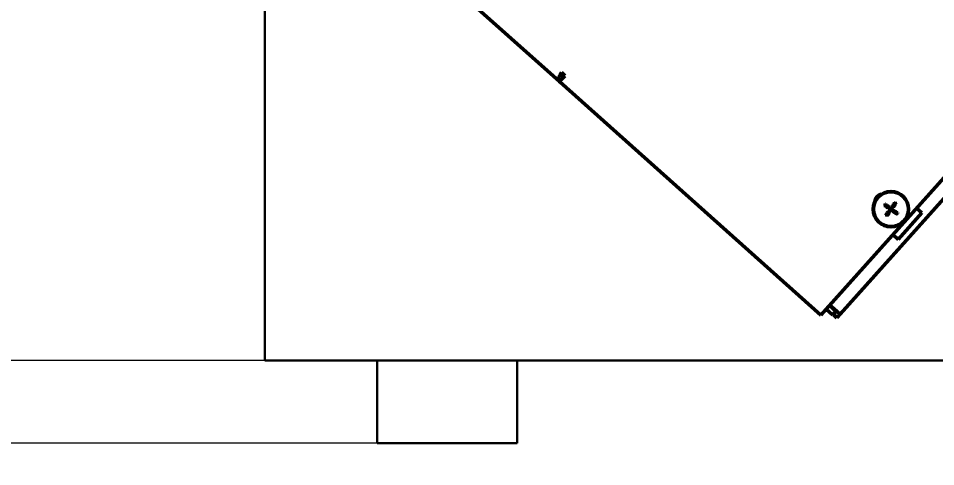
# Model space of a CAD drawing. Header units: inches. Extents: x 3110 to 5380, y 935 to 5515.
# Drawn here: x 4161.3 to 4343.4, y 1099.6 to 1188.6 of the extents above; entities that cross this region are included whole.
import ezdxf

# ---------------------------------------------------------------- set-up
doc = ezdxf.new("R2010")
doc.units = ezdxf.units.IN
doc.header["$MEASUREMENT"] = 0
for name, color, linetype, lineweight in [('AM_0', 7, 'Continuous', 30), ('AM_5', 92, 'Continuous', 15), ('Visibile (ISO)', 7, 'Continuous', 50)]:
    doc.layers.add(name, color=color, linetype=linetype, lineweight=lineweight)
doc.styles.get("Standard").update_dxf_attribs({"font": 'ROMANS.SHX'})
doc.dimstyles.new('AM_ANSI$0', dxfattribs={"dimtxt": 0.12, "dimasz": 0.12, "dimexe": 0.1, "dimexo": 0.05, "dimgap": 0.06, "dimtad": 0, "dimtih": 1, "dimtoh": 1, "dimdec": 4, "dimzin": 7, "dimdsep": 46, "dimtxsty": 'Standard', "dimcen": 0, "dimclrd": 256, "dimclre": 256, "dimclrt": 140, "dimadec": 0, "dimazin": 2, "dimtp": 0.1, "dimtm": 0.1, "dimtfac": 0.71, "dimtdec": 4, "dimtofl": 0, "dimtmove": 0, "dimatfit": 3, "dimfxl": 1, "dimtolj": 1, "dimtzin": 7, "dimlwd": -1, "dimlwe": -1, "dimarcsym": 1})

# ---------------------------------------------------------------- blocks, each defined once
blk = doc.blocks.new('_ClosedBlank')
at = {"layer": 'AM_0', "color": 0, "lineweight": -2}
for p, q in [((-1, 0.1667), (0, 0)), ((-1, 0.1667), (-1, -0.1667)), ((0, 0), (-1, -0.1667))]:
    blk.add_line(p, q, dxfattribs=at)
blk = doc.blocks.new('*D25')
at = {"layer": 'AM_5', "linetype": 'ByBlock', "transparency": 16777216}
for p, q in [((3930.25, 1280.68), (3930.25, 1350.68)), ((4170.2, 1210.68), (3930.15, 1210.68)), ((4210.2, 1120.68), (3930.15, 1120.68)), ((3930.25, 1050.68), (3930.25, 980.68)), ((3930.25, 980.68), (3860.25, 980.68))]:
    blk.add_line(p, q, dxfattribs=at)
at = {"layer": 'Defpoints', "color": 0, "transparency": 16777216}
for p in [(4170.25, 1210.68), (3930.25, 1120.68), (4210.25, 1120.68)]:
    blk.add_point(p, dxfattribs=at)
at = {"layer": 'AM_5', "transparency": 16777216, "xscale": 70, "yscale": 70, "zscale": 70}
for p, rotation in [((3930.25, 1210.68), 270), ((3930.25, 1120.68), 90)]:
    blk.add_blockref('_ClosedBlank', p, dxfattribs=dict(at, rotation=rotation))
at = {"layer": 'AM_5', "color": 140, "transparency": 16777216, "insert": (3773.58, 980.68), "char_height": 70, "attachment_point": 5}
blk.add_mtext('\\A1;90', dxfattribs=at)
blk = doc.blocks.new('*D33')
at = {"layer": 'AM_5', "linetype": 'ByBlock', "transparency": 16777216}
for p, q in [((4421.19, 2159.67), (3326.44, 2159.67)), ((3326.54, 2089.67), (3326.54, 1696.98)), ((3326.54, 1174.3), (3326.54, 1566.98)), ((4232.49, 1104.3), (3326.44, 1104.3))]:
    blk.add_line(p, q, dxfattribs=at)
at = {"layer": 'Defpoints', "color": 0, "transparency": 16777216}
for p in [(4421.24, 2159.67), (3326.54, 1104.3), (4232.54, 1104.3)]:
    blk.add_point(p, dxfattribs=at)
at = {"layer": 'AM_5', "transparency": 16777216, "xscale": 70, "yscale": 70, "zscale": 70}
for p, rotation in [((3326.54, 2159.67), 90), ((3326.54, 1104.3), 270)]:
    blk.add_blockref('_ClosedBlank', p, dxfattribs=dict(at, rotation=rotation))
at = {"layer": 'AM_5', "color": 140, "transparency": 16777216, "insert": (3326.54, 1631.98), "char_height": 70, "attachment_point": 5}
blk.add_mtext('\\A1;1055', dxfattribs=at)

msp = doc.modelspace()

# ---------------------------------------------------------------- linework, layer by layer
at = {"layer": 'AM_0'}
for p, q in [((4210.24691, 1760.81245), (4210.24691, 1120.68034)), ((4640.32272, 1120.68034), (4210.24691, 1120.68034)), ((4232.54408, 1120.68034), (4232.54408, 1104.29855)), ((4260.38763, 1120.68034), (4260.38763, 1104.29855)), ((4232.54408, 1104.29855), (4260.38763, 1104.29855))]:
    msp.add_line(p, q, dxfattribs=at)
at = {"layer": 'Visibile (ISO)'}
for p, q in [((4268.73758, 1176.09641), (4217.16544, 1222.19791)), ((4399.75904, 1218.21301), (4321.70352, 1130.89504)), ((4401.087, 1215.56658), (4324.48168, 1129.87091)), ((4269.84489, 1177.25264), (4269.16069, 1177.86426)), ((4269.37738, 1176.81213), (4269.39909, 1176.79272)), ((4268.82859, 1176.01505), (4268.73758, 1176.09641)), ((4320.63718, 1129.70217), (4268.82859, 1176.01505)), ((4340.66895, 1149.99567), (4339.6179, 1150.93523)), ((4335.97709, 1144.74705), (4340.66895, 1149.99567)), ((4334.92604, 1145.68661), (4335.97709, 1144.74705)), ((4320.63718, 1129.70217), (4321.70352, 1130.89504)), ((4321.70352, 1130.89504), (4322.94542, 1129.78486)), ((4322.34332, 1131.61076), (4323.58522, 1130.50059)), ((4323.28881, 1130.93724), (4322.42862, 1131.70619)), ((4323.28881, 1130.93724), (4324.48168, 1129.87091)), ((4323.58522, 1130.50059), (4322.94542, 1129.78486)), ((4323.76596, 1130.51071), (4323.12616, 1129.79499)), ((4323.84188, 1129.15519), (4323.12616, 1129.79499)), ((4324.48168, 1129.87091), (4323.84188, 1129.15519))]:
    msp.add_line(p, q, dxfattribs=at)
for radius in [3.52, 3.46928]:
    msp.add_circle((4334.55355, 1150.74097), radius, dxfattribs=at)
for centre, radius, start, end in [((4332.97764, 1152.14971), 1.6, 100.6505326, 175.7609564), ((4334.55355, 1150.74097), 1.39561, 138.6453699, 149.165156), ((4334.55355, 1150.74097), 1.39561, 48.6453699, 59.165156), ((4334.55355, 1150.74097), 1.39561, 228.6453699, 239.165156), ((4334.55355, 1150.74097), 1.39561, 318.6453699, 329.165156)]:
    msp.add_arc(centre, radius, start, end, dxfattribs=at)
for points, knots in [([(4268.73758, 1176.09641), (4268.71606, 1176.11565), (4268.69513, 1176.14492), (4268.63985, 1176.26102), (4268.6154, 1176.37394), (4268.6116, 1176.65309), (4268.634, 1176.81816), (4268.72819, 1177.14801), (4268.7934, 1177.3085), (4268.95717, 1177.60563), (4269.05094, 1177.74148), (4269.16069, 1177.86426)], [0, 0, 0, 0, 0.0450007925, 0.0450007925, 0.1366072304, 0.1366072304, 0.2323169254, 0.2323169254, 0.317460394, 0.317460394, 0.3943674131, 0.3943674131, 0.3943674131, 0.3943674131]), ([(4269.84489, 1177.25264), (4269.7806, 1177.18072), (4269.7145, 1177.11066), (4269.5785, 1176.97057), (4269.50886, 1176.90106), (4269.3693, 1176.76322), (4269.29994, 1176.69556), (4269.10943, 1176.50826), (4269.00194, 1176.40084), (4268.8597, 1176.23704), (4268.81644, 1176.1764), (4268.7944, 1176.10865), (4268.79217, 1176.09214), (4268.79384, 1176.07686)], [0, 0, 0, 0, 0.0452214655, 0.0452214655, 0.0930072418, 0.0930072418, 0.1438239847, 0.1438239847, 0.2419947386, 0.2419947386, 0.322639664, 0.322639664, 0.3519679994, 0.3519679994, 0.3519679994, 0.3519679994]), ([(4269.57121, 1177.49729), (4269.5453, 1177.46831), (4269.5212, 1177.43781), (4269.47563, 1177.37307), (4269.4545, 1177.33885), (4269.41595, 1177.2676), (4269.39895, 1177.2307), (4269.35768, 1177.12411), (4269.34188, 1177.05692), (4269.33256, 1176.95029), (4269.33546, 1176.90885), (4269.35141, 1176.84645), (4269.36344, 1176.82459), (4269.37738, 1176.81213)], [0, 0, 0, 0, 0.0182231372, 0.0182231372, 0.0374792802, 0.0374792802, 0.0579143311, 0.0579143311, 0.0973658277, 0.0973658277, 0.1293294121, 0.1293294121, 0.1585479237, 0.1585479237, 0.1585479237, 0.1585479237]), ([(4333.16956, 1151.4891), (4333.16995, 1151.48919), (4333.17034, 1151.48927), (4333.17945, 1151.49134), (4333.18839, 1151.49319), (4333.20574, 1151.49643), (4333.21423, 1151.49784), (4333.23075, 1151.50022), (4333.23879, 1151.50116), (4333.25113, 1151.50209), (4333.25579, 1151.50223), (4333.25928, 1151.50205)], [-0.01604038753, -0.01604038753, -0.01604038753, -0.01604038753, -0.01585286641, -0.01585286641, -0.01164846312, -0.01164846312, -0.00759696581, -0.00759696581, -0.00334103349, -0.00334103349, 0, 0, 0, 0]), ([(4333.26526, 1151.50056), (4333.26466, 1151.50085), (4333.26404, 1151.50111), (4333.2621, 1151.50173), (4333.26073, 1151.50198), (4333.25928, 1151.50205)], [-0.016261696356, -0.016261696356, -0.016261696356, -0.016261696356, -0.015561096521, -0.015561096521, -0.014168805744, -0.014168805744, -0.014168805744, -0.014168805744]), ([(4333.41796, 1151.8298), (4333.41799, 1151.8294), (4333.41803, 1151.82901), (4333.41885, 1151.8197), (4333.41983, 1151.81062), (4333.42205, 1151.79311), (4333.42329, 1151.7846), (4333.42609, 1151.76815), (4333.42765, 1151.7602), (4333.43054, 1151.74817), (4333.43183, 1151.74368), (4333.43307, 1151.74042)], [-0.0160403826, -0.0160403826, -0.0160403826, -0.0160403826, -0.01585275122, -0.01585275122, -0.01164862382, -0.01164862382, -0.0075977437, -0.0075977437, -0.00334126144, -0.00334126144, 0, 0, 0, 0]), ([(4334.66019, 1151.02365), (4334.64762, 1151.00478), (4334.63144, 1150.98761), (4334.60218, 1150.96505), (4334.58777, 1150.95618), (4334.55639, 1150.94241), (4334.53942, 1150.9375), (4334.5069, 1150.9324), (4334.48924, 1150.93188), (4334.45515, 1150.9354), (4334.43871, 1150.93944), (4334.40397, 1150.95196), (4334.38331, 1150.96336), (4334.36557, 1150.97749)], [0.14563767663, 0.14563767663, 0.14563767663, 0.14563767663, 0.15670293582, 0.15670293582, 0.16441681997, 0.16441681997, 0.17213070412, 0.17213070412, 0.17984458827, 0.17984458827, 0.18755847242, 0.18755847242, 0.1986237316, 0.1986237316, 0.1986237316, 0.1986237316]), ([(4334.83624, 1150.63433), (4334.81736, 1150.64691), (4334.80019, 1150.66309), (4334.77764, 1150.69234), (4334.76877, 1150.70676), (4334.75499, 1150.73813), (4334.75008, 1150.75511), (4334.74499, 1150.78762), (4334.74447, 1150.80529), (4334.74799, 1150.83937), (4334.75202, 1150.85581), (4334.76455, 1150.89056), (4334.77595, 1150.91121), (4334.79007, 1150.92896)], [0.14563767663, 0.14563767663, 0.14563767663, 0.14563767663, 0.15670293582, 0.15670293582, 0.16441681997, 0.16441681997, 0.17213070412, 0.17213070412, 0.17984458827, 0.17984458827, 0.18755847242, 0.18755847242, 0.1986237316, 0.1986237316, 0.1986237316, 0.1986237316]), ([(4335.30168, 1152.12496), (4335.30177, 1152.12457), (4335.30186, 1152.12419), (4335.30392, 1152.11508), (4335.30577, 1152.10613), (4335.30901, 1152.08878), (4335.31043, 1152.08029), (4335.3128, 1152.06377), (4335.31374, 1152.05573), (4335.31467, 1152.0434), (4335.31482, 1152.03873), (4335.31464, 1152.03524)], [-0.01604038753, -0.01604038753, -0.01604038753, -0.01604038753, -0.01585286641, -0.01585286641, -0.01164846312, -0.01164846312, -0.00759696581, -0.00759696581, -0.00334103349, -0.00334103349, 0, 0, 0, 0]), ([(4335.31314, 1152.02926), (4335.31344, 1152.02986), (4335.31369, 1152.03049), (4335.31432, 1152.03242), (4335.31457, 1152.03379), (4335.31464, 1152.03524)], [-0.016261696356, -0.016261696356, -0.016261696356, -0.016261696356, -0.015561096521, -0.015561096521, -0.014168805744, -0.014168805744, -0.014168805744, -0.014168805744]), ([(4335.64239, 1151.87656), (4335.64199, 1151.87653), (4335.64159, 1151.8765), (4335.63229, 1151.87567), (4335.62321, 1151.8747), (4335.6057, 1151.87247), (4335.59719, 1151.87123), (4335.58073, 1151.86844), (4335.57278, 1151.86687), (4335.56076, 1151.86398), (4335.55627, 1151.86269), (4335.553, 1151.86146)], [-0.0160403826, -0.0160403826, -0.0160403826, -0.0160403826, -0.01585275122, -0.01585275122, -0.01164862382, -0.01164862382, -0.0075977437, -0.0075977437, -0.00334126144, -0.00334126144, 0, 0, 0, 0]), ([(4333.46472, 1149.60537), (4333.46512, 1149.60541), (4333.46552, 1149.60544), (4333.47482, 1149.60626), (4333.4839, 1149.60724), (4333.50141, 1149.60946), (4333.50992, 1149.61071), (4333.52637, 1149.6135), (4333.53432, 1149.61507), (4333.54635, 1149.61796), (4333.55084, 1149.61924), (4333.55411, 1149.62048)], [-0.0160403826, -0.0160403826, -0.0160403826, -0.0160403826, -0.01585275122, -0.01585275122, -0.01164862382, -0.01164862382, -0.0075977437, -0.0075977437, -0.00334126144, -0.00334126144, 0, 0, 0, 0]), ([(4333.80542, 1149.35698), (4333.80534, 1149.35736), (4333.80525, 1149.35775), (4333.80319, 1149.36686), (4333.80134, 1149.37581), (4333.7981, 1149.39316), (4333.79668, 1149.40165), (4333.79431, 1149.41816), (4333.79337, 1149.42621), (4333.79244, 1149.43854), (4333.79229, 1149.44321), (4333.79247, 1149.4467)], [-0.01604038753, -0.01604038753, -0.01604038753, -0.01604038753, -0.01585286641, -0.01585286641, -0.01164846312, -0.01164846312, -0.00759696581, -0.00759696581, -0.00334103349, -0.00334103349, 0, 0, 0, 0]), ([(4333.79396, 1149.45267), (4333.79367, 1149.45207), (4333.79342, 1149.45145), (4333.79279, 1149.44952), (4333.79254, 1149.44815), (4333.79247, 1149.4467)], [-0.016261696356, -0.016261696356, -0.016261696356, -0.016261696356, -0.015561096521, -0.015561096521, -0.014168805744, -0.014168805744, -0.014168805744, -0.014168805744]), ([(4334.27087, 1150.8476), (4334.28974, 1150.83503), (4334.30692, 1150.81885), (4334.32947, 1150.7896), (4334.33834, 1150.77518), (4334.35212, 1150.74381), (4334.35703, 1150.72683), (4334.36212, 1150.69432), (4334.36264, 1150.67665), (4334.35912, 1150.64257), (4334.35508, 1150.62613), (4334.34256, 1150.59138), (4334.33116, 1150.57072), (4334.31704, 1150.55298)], [0.14563767663, 0.14563767663, 0.14563767663, 0.14563767663, 0.15670293582, 0.15670293582, 0.16441681997, 0.16441681997, 0.17213070412, 0.17213070412, 0.17984458827, 0.17984458827, 0.18755847242, 0.18755847242, 0.1986237316, 0.1986237316, 0.1986237316, 0.1986237316]), ([(4334.44692, 1150.45829), (4334.45949, 1150.47716), (4334.47567, 1150.49433), (4334.50492, 1150.51688), (4334.51934, 1150.52575), (4334.55071, 1150.53953), (4334.56769, 1150.54444), (4334.60021, 1150.54954), (4334.61787, 1150.55006), (4334.65195, 1150.54653), (4334.66839, 1150.5425), (4334.70314, 1150.52997), (4334.7238, 1150.51857), (4334.74154, 1150.50445)], [0.14563767663, 0.14563767663, 0.14563767663, 0.14563767663, 0.15670293582, 0.15670293582, 0.16441681997, 0.16441681997, 0.17213070412, 0.17213070412, 0.17984458827, 0.17984458827, 0.18755847242, 0.18755847242, 0.1986237316, 0.1986237316, 0.1986237316, 0.1986237316]), ([(4335.68915, 1149.65214), (4335.68912, 1149.65253), (4335.68908, 1149.65293), (4335.68826, 1149.66223), (4335.68728, 1149.67132), (4335.68506, 1149.68882), (4335.68381, 1149.69734), (4335.68102, 1149.71379), (4335.67945, 1149.72174), (4335.67657, 1149.73376), (4335.67528, 1149.73825), (4335.67404, 1149.74152)], [-0.0160403826, -0.0160403826, -0.0160403826, -0.0160403826, -0.01585275122, -0.01585275122, -0.01164862382, -0.01164862382, -0.0075977437, -0.0075977437, -0.00334126144, -0.00334126144, 0, 0, 0, 0]), ([(4335.84185, 1149.98138), (4335.84245, 1149.98108), (4335.84307, 1149.98083), (4335.845, 1149.9802), (4335.84638, 1149.97996), (4335.84782, 1149.97988)], [-0.016261696356, -0.016261696356, -0.016261696356, -0.016261696356, -0.015561096521, -0.015561096521, -0.014168805744, -0.014168805744, -0.014168805744, -0.014168805744]), ([(4335.93755, 1149.99284), (4335.93716, 1149.99275), (4335.93677, 1149.99266), (4335.92766, 1149.9906), (4335.91872, 1149.98875), (4335.90136, 1149.98551), (4335.89288, 1149.98409), (4335.87636, 1149.98172), (4335.86831, 1149.98078), (4335.85598, 1149.97985), (4335.85131, 1149.9797), (4335.84782, 1149.97988)], [-0.01604038753, -0.01604038753, -0.01604038753, -0.01604038753, -0.01585286641, -0.01585286641, -0.01164846312, -0.01164846312, -0.00759696581, -0.00759696581, -0.00334103349, -0.00334103349, 0, 0, 0, 0]), ([(4323.58522, 1130.50059), (4323.54967, 1130.53237), (4323.52823, 1130.5791), (4323.51479, 1130.66938), (4323.51327, 1130.70125), (4323.51415, 1130.7358)], [0, 0, 0, 0, 0.0492566162, 0.0492566162, 0.07249862869, 0.07249862869, 0.07249862869, 0.07249862869])]:
    msp.add_open_spline(points, degree=3, knots=knots, dxfattribs=at)
for points in [[(4269.37738, 1176.81213), (4269.27141, 1176.69358), (4269.16543, 1176.57503), (4269.05946, 1176.45649)], [(4268.86582, 1176.23987), (4268.82307, 1176.19205), (4268.78033, 1176.14423), (4268.73758, 1176.09641)], [(4268.82859, 1176.01505), (4268.80766, 1176.03376), (4268.79635, 1176.05387), (4268.79384, 1176.07686)], [(4333.43307, 1151.74042), (4333.43384, 1151.73837), (4333.43493, 1151.73662), (4333.43632, 1151.73518)], [(4335.553, 1151.86146), (4335.55096, 1151.86068), (4335.54921, 1151.85959), (4335.54777, 1151.8582)], [(4333.55411, 1149.62048), (4333.55615, 1149.62125), (4333.5579, 1149.62234), (4333.55934, 1149.62373)], [(4335.67404, 1149.74152), (4335.67327, 1149.74356), (4335.67218, 1149.74531), (4335.67079, 1149.74675)]]:
    msp.add_open_spline(points, degree=3, dxfattribs=at)
for points, weights in [([(4333.26526, 1151.50056), (4333.31177, 1151.47768), (4333.35521, 1151.45631)], [1.00031742778, 1.0007439459, 1]), ([(4333.50596, 1151.66307), (4333.47232, 1151.6979), (4333.43632, 1151.73518)], [1, 1.00074394585, 1.00031742776]), ([(4335.31314, 1152.02926), (4335.29027, 1151.98275), (4335.2689, 1151.93931)], [1.00031742794, 1.00074394627, 1]), ([(4335.47566, 1151.78856), (4335.51048, 1151.8222), (4335.54777, 1151.8582)], [1, 1.00074394558, 1.00031742764]), ([(4333.63145, 1149.69337), (4333.59662, 1149.65974), (4333.55934, 1149.62373)], [1, 1.00074394545, 1.00031742759]), ([(4333.79396, 1149.45267), (4333.81684, 1149.49919), (4333.83821, 1149.54263)], [1.00031742794, 1.00074394627, 1]), ([(4335.60115, 1149.81886), (4335.63478, 1149.78404), (4335.67079, 1149.74675)], [1, 1.00074394585, 1.00031742776]), ([(4335.84185, 1149.98138), (4335.79534, 1150.00426), (4335.75189, 1150.02563)], [1.00031742778, 1.0007439459, 1])]:
    msp.add_rational_spline(points, weights, degree=2, dxfattribs=at)
for points, weights, knots in [([(4333.35521, 1151.45631), (4333.84894, 1151.12823), (4334.19369, 1150.89901), (4334.27087, 1150.8476)], [1, 1.68236833545, 3.19653971318, 3.98497925755], [0, 0, 0, 0.01689246831, 0.04027737297, 0.04027737297, 0.04027737297]), ([(4334.36557, 1150.97749), (4334.31339, 1151.01902), (4334.04955, 1151.22935), (4333.50596, 1151.66307)], [3.98497925756, 3.38465504572, 1.90774925837, 1], [0.44691477399, 0.44691477399, 0.44691477399, 0.46472022853, 0.48719214696, 0.48719214696, 0.48719214696]), ([(4335.2689, 1151.93931), (4334.94082, 1151.44558), (4334.7116, 1151.10083), (4334.66019, 1151.02365)], [1, 1.68236833545, 3.19653971318, 3.98497925755], [0, 0, 0, 0.01689246831, 0.04027737297, 0.04027737297, 0.04027737297]), ([(4334.79007, 1150.92896), (4334.8316, 1150.98113), (4335.04193, 1151.24497), (4335.47566, 1151.78856)], [3.98497925756, 3.38465504572, 1.90774925837, 1], [0.44691477399, 0.44691477399, 0.44691477399, 0.46472022853, 0.48719214696, 0.48719214696, 0.48719214696]), ([(4334.31704, 1150.55298), (4334.2755, 1150.50081), (4334.06518, 1150.23697), (4333.63145, 1149.69337)], [3.98497925756, 3.38465504572, 1.90774925837, 1], [0.44691477399, 0.44691477399, 0.44691477399, 0.46472022853, 0.48719214696, 0.48719214696, 0.48719214696]), ([(4333.83821, 1149.54263), (4334.16629, 1150.03636), (4334.39551, 1150.38111), (4334.44692, 1150.45829)], [1, 1.68236833545, 3.19653971318, 3.98497925755], [0, 0, 0, 0.01689246831, 0.04027737297, 0.04027737297, 0.04027737297]), ([(4334.74154, 1150.50445), (4334.79371, 1150.46292), (4335.05755, 1150.25259), (4335.60115, 1149.81886)], [3.98497925756, 3.38465504572, 1.90774925837, 1], [0.44691477399, 0.44691477399, 0.44691477399, 0.46472022853, 0.48719214696, 0.48719214696, 0.48719214696]), ([(4335.75189, 1150.02563), (4335.25816, 1150.3537), (4334.91342, 1150.58292), (4334.83624, 1150.63433)], [1, 1.68236833545, 3.19653971318, 3.98497925755], [0, 0, 0, 0.01689246831, 0.04027737297, 0.04027737297, 0.04027737297])]:
    msp.add_rational_spline(points, weights, degree=2, knots=knots, dxfattribs=at)

# ---------------------------------------------------------------- dimensions: what is measured, and where the dimension line sits
at = {"layer": 'AM_5'}
for base, p1, p2, text, picture, middle in [((3326.54379, 1104.29855), (4421.23587, 2159.66759), (4232.54408, 1104.29855), '1055', '*D33', (3326.54379, 1631.98307)), ((3930.24691, 1120.68034), (4170.24691, 1210.68034), (4210.24691, 1120.68034), '90', '*D25', (3773.58024, 980.68034))]:
    dim = msp.add_linear_dim(base=base, p1=p1, p2=p2, angle=270, text=text, dimstyle='AM_ANSI$0', override={"dimtxt": 70, "dimasz": 70, "dimgap": 30, "dimblk1": 'ClosedBlank', "dimblk2": 'ClosedBlank', "dimsah": 1}, dxfattribs=at)
    dim.commit()
    dim.dimension.update_dxf_attribs({"geometry": picture, "text_midpoint": middle})

doc.saveas('drawing.dxf')
